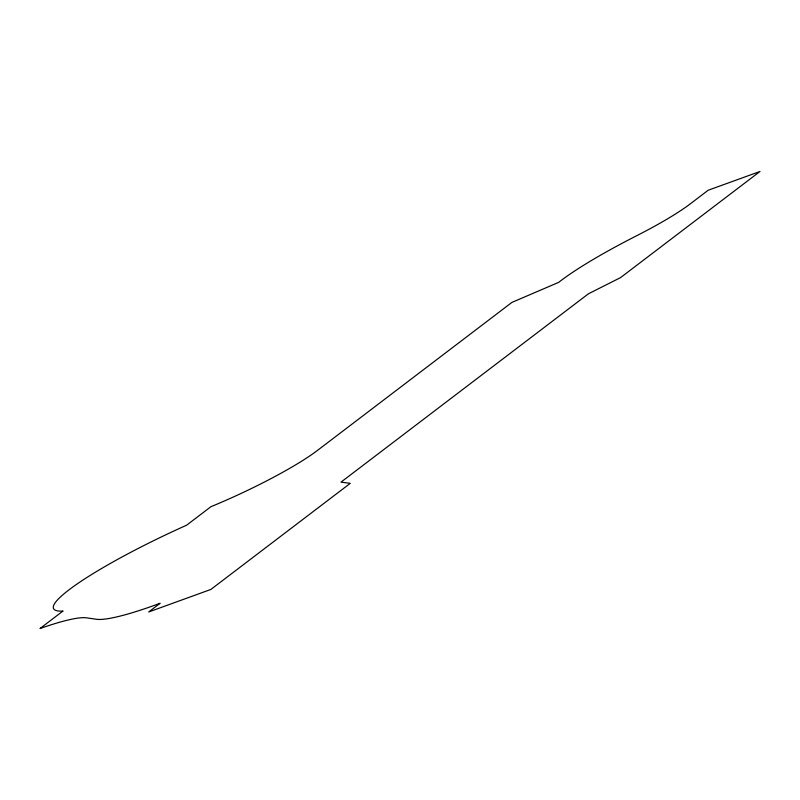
<?xml version="1.0" encoding="UTF-8"?>
<svg xmlns="http://www.w3.org/2000/svg" width="800" height="800" viewBox="0 0 800 800"><rect width="100%" height="100%" fill="white"/><g stroke="black" fill="none" stroke-linecap="round" stroke-linejoin="round"><path stroke-width="1.2" d="M62.88 611.11L40 628.53A117.58 16.36 -25 0 1 86.42 617.82L96.3 619.26A136.97 19.06 -25 0 0 160.12 603.27L148.68 611.98L210.88 589.44L350.28 483.33L340.99 482.14L588.42 293.8L620.6 277.58L760 171.47L708.16 190.25L690.35 203.81A104.3 14.52 -25 0 1 636.2 235.97A145.64 20.27 -25 0 0 558.69 282.35L511.9 302.42L317.42 450.45A104.3 14.52 -25 0 1 210.91 506.71L186.57 525.23A139.74 19.45 -25 0 0 62.88 611.11"/></g></svg>
